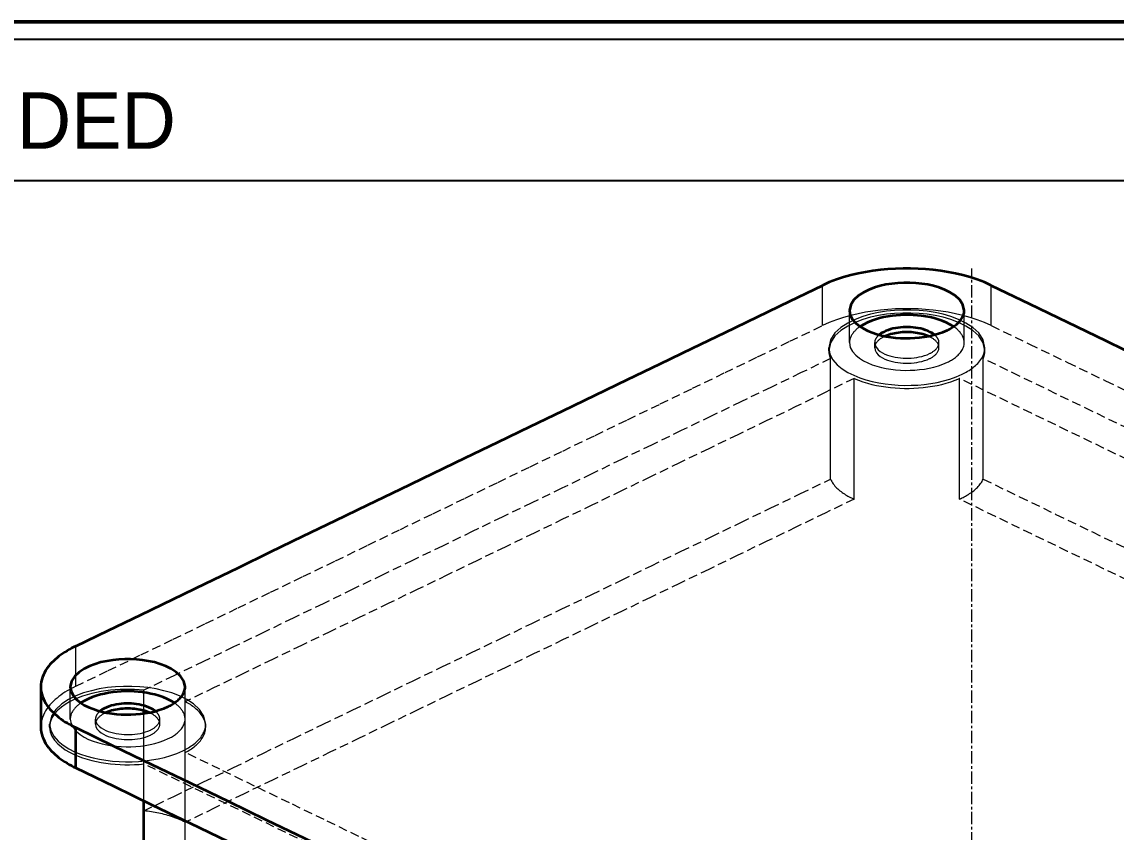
# Model space of a CAD drawing. Header units: millimetres. Extents: x 10 to 410, y 10 to 287.
# Drawn here: x 255.1 to 317.2, y 241 to 287 of the extents above; entities that cross this region are included whole.
import ezdxf
from ezdxf.enums import TextEntityAlignment as Align

# ---------------------------------------------------------------- set-up
doc = ezdxf.new("R2010")
doc.units = ezdxf.units.MM
doc.linetypes.add('CENTER', pattern=[1.15, 0.7, -0.15, 0.15, -0.15])
doc.linetypes.add('DASHED', pattern=[0.75, 0.5, -0.25])
for name, color, linetype, lineweight in [('BORDER', 7, 'CONTINUOUS', 50), ('CENTER', 4, 'CENTER', 13), ('HIDDEN', 8, 'DASHED', 18), ('TITLE_BLOCK', 7, 'CONTINUOUS', 25), ('VISIBLE', 7, 'CONTINUOUS', 35)]:
    doc.layers.add(name, color=color, linetype=linetype, lineweight=lineweight)

msp = doc.modelspace()

# ---------------------------------------------------------------- linework, layer by layer
at = {"layer": 'BORDER'}
msp.add_lwpolyline([(10, 10), (410, 10), (410, 287), (10, 287)], close=True, dxfattribs=at)
at = {"layer": 'CENTER'}
msp.add_line((309, 169), (309, 273), dxfattribs=at)
at = {"layer": 'HIDDEN'}
for points in [[(300.527, 269.761), (300.527, 269.86), (300.527, 269.959), (300.527, 270.059), (300.527, 270.158), (300.527, 270.257), (300.527, 270.356), (300.527, 270.455), (300.527, 270.555), (300.527, 270.654), (300.527, 270.753), (300.527, 270.852), (300.527, 270.952), (300.527, 271.051), (300.527, 271.15), (300.527, 271.249), (300.527, 271.348), (300.527, 271.448), (300.527, 271.547), (300.527, 271.646), (300.527, 271.745), (300.527, 271.845), (300.527, 271.944), (300.527, 272.043)], [(310.11, 269.76), (310.11, 269.86), (310.11, 269.959), (310.11, 270.058), (310.11, 270.157), (310.11, 270.257), (310.11, 270.356), (310.11, 270.455), (310.11, 270.554), (310.11, 270.653), (310.11, 270.753), (310.11, 270.852), (310.11, 270.951), (310.11, 271.05), (310.11, 271.15), (310.11, 271.249), (310.11, 271.348), (310.11, 271.447), (310.11, 271.546), (310.11, 271.646), (310.11, 271.745), (310.11, 271.844), (310.11, 271.943), (310.11, 272.043)], [(310.11, 269.76), (309.719, 269.935), (309.319, 270.088), (308.912, 270.221), (308.5, 270.336), (308.083, 270.435), (307.663, 270.517), (307.24, 270.585), (306.815, 270.639), (306.388, 270.678), (305.961, 270.705), (305.533, 270.718), (305.104, 270.718), (304.676, 270.705), (304.249, 270.678), (303.822, 270.639), (303.397, 270.585), (302.975, 270.518), (302.554, 270.435), (302.137, 270.337), (301.725, 270.221), (301.318, 270.088), (300.918, 269.935), (300.527, 269.761)], [(309.749, 268.507), (309.651, 268.956), (309.399, 269.342), (309.059, 269.654), (308.672, 269.906), (308.256, 270.11), (307.824, 270.273), (307.38, 270.402), (306.928, 270.501), (306.471, 270.574), (306.011, 270.621), (305.55, 270.645), (305.087, 270.645), (304.625, 270.621), (304.165, 270.574), (303.708, 270.501), (303.257, 270.402), (302.813, 270.273), (302.38, 270.11), (301.965, 269.906), (301.577, 269.654), (301.238, 269.342), (300.986, 268.956), (300.887, 268.507)], [(309.749, 268.336), (309.651, 268.785), (309.399, 269.17), (309.059, 269.483), (308.672, 269.735), (308.256, 269.938), (307.824, 270.102), (307.38, 270.231), (306.928, 270.33), (306.471, 270.403), (306.011, 270.45), (305.55, 270.474), (305.087, 270.474), (304.625, 270.45), (304.165, 270.403), (303.708, 270.33), (303.257, 270.231), (302.813, 270.102), (302.38, 269.938), (301.965, 269.735), (301.577, 269.483), (301.238, 269.17), (300.986, 268.785), (300.887, 268.336)], [(302.06, 268.793), (302.06, 268.872), (302.06, 268.951), (302.06, 269.031), (302.06, 269.11), (302.06, 269.189), (302.06, 269.269), (302.06, 269.348), (302.06, 269.428), (302.06, 269.507), (302.06, 269.586), (302.06, 269.666), (302.06, 269.745), (302.06, 269.825), (302.06, 269.904), (302.06, 269.983), (302.06, 270.063), (302.06, 270.142), (302.06, 270.221), (302.06, 270.301), (302.06, 270.38), (302.06, 270.46), (302.06, 270.539), (302.06, 270.618)], [(308.576, 268.793), (308.576, 268.872), (308.576, 268.951), (308.576, 269.031), (308.576, 269.11), (308.576, 269.189), (308.576, 269.269), (308.576, 269.348), (308.576, 269.428), (308.576, 269.507), (308.576, 269.586), (308.576, 269.666), (308.576, 269.745), (308.576, 269.825), (308.576, 269.904), (308.576, 269.983), (308.576, 270.063), (308.576, 270.142), (308.576, 270.221), (308.576, 270.301), (308.576, 270.38), (308.576, 270.46), (308.576, 270.539), (308.576, 270.618)], [(258.133, 249.286), (259.977, 250.176), (261.82, 251.066), (263.663, 251.956), (265.506, 252.846), (267.349, 253.737), (269.193, 254.627), (271.036, 255.517), (272.879, 256.407), (274.722, 257.298), (276.565, 258.188), (278.408, 259.078), (280.252, 259.968), (282.095, 260.859), (283.938, 261.749), (285.781, 262.639), (287.624, 263.529), (289.468, 264.419), (291.311, 265.31), (293.154, 266.2), (294.997, 267.09), (296.84, 267.98), (298.683, 268.871), (300.527, 269.761)], [(302.664, 269.705), (302.624, 269.677), (302.584, 269.648), (302.544, 269.618), (302.506, 269.587), (302.468, 269.555), (302.431, 269.522), (302.395, 269.488), (302.36, 269.452), (302.327, 269.416), (302.294, 269.378), (302.263, 269.34), (302.234, 269.3), (302.206, 269.259), (302.181, 269.216), (302.157, 269.173), (302.135, 269.128), (302.116, 269.083), (302.099, 269.036), (302.086, 268.989), (302.075, 268.94), (302.067, 268.891), (302.062, 268.842), (302.06, 268.793)], [(308.576, 268.793), (308.575, 268.842), (308.57, 268.891), (308.562, 268.94), (308.551, 268.989), (308.537, 269.036), (308.52, 269.083), (308.501, 269.128), (308.48, 269.173), (308.456, 269.216), (308.43, 269.259), (308.402, 269.3), (308.373, 269.34), (308.342, 269.378), (308.31, 269.416), (308.276, 269.452), (308.241, 269.488), (308.206, 269.522), (308.169, 269.555), (308.131, 269.587), (308.092, 269.618), (308.053, 269.648), (308.013, 269.677), (307.972, 269.705)], [(310.11, 269.76), (312.274, 268.715), (314.437, 267.67), (316.6, 266.625), (318.764, 265.579), (320.927, 264.534), (323.09, 263.489), (325.254, 262.444), (327.417, 261.399), (329.581, 260.353), (331.744, 259.308), (333.907, 258.263), (336.071, 257.218), (338.234, 256.172), (340.397, 255.127), (342.561, 254.082), (344.724, 253.037), (346.887, 251.991), (349.051, 250.946), (351.214, 249.901), (353.377, 248.856), (355.541, 247.81), (357.704, 246.765), (359.867, 245.72)], [(303.746, 269.24), (303.728, 269.225), (303.711, 269.21), (303.694, 269.194), (303.678, 269.178), (303.661, 269.162), (303.646, 269.145), (303.63, 269.127), (303.616, 269.109), (303.602, 269.091), (303.588, 269.072), (303.575, 269.053), (303.563, 269.034), (303.552, 269.013), (303.542, 268.993), (303.532, 268.972), (303.523, 268.951), (303.516, 268.929), (303.509, 268.907), (303.504, 268.884), (303.499, 268.862), (303.496, 268.839), (303.494, 268.816), (303.494, 268.793)], [(304.092, 269.16), (304.055, 269.143), (304.019, 269.126), (303.982, 269.108), (303.947, 269.088), (303.911, 269.068), (303.876, 269.047), (303.842, 269.025), (303.809, 269.002), (303.776, 268.978), (303.744, 268.953), (303.713, 268.927), (303.684, 268.899), (303.655, 268.87), (303.628, 268.839), (303.603, 268.808), (303.58, 268.774), (303.558, 268.74), (303.54, 268.704), (303.524, 268.666), (303.511, 268.628), (303.501, 268.588), (303.496, 268.548), (303.494, 268.507)], [(307.143, 268.507), (307.141, 268.548), (307.135, 268.588), (307.126, 268.628), (307.113, 268.666), (307.097, 268.704), (307.078, 268.74), (307.057, 268.774), (307.034, 268.808), (307.008, 268.839), (306.981, 268.87), (306.953, 268.899), (306.923, 268.927), (306.892, 268.953), (306.861, 268.978), (306.828, 269.002), (306.794, 269.025), (306.76, 269.047), (306.725, 269.068), (306.69, 269.088), (306.654, 269.108), (306.618, 269.126), (306.581, 269.143), (306.544, 269.16)], [(307.143, 268.793), (307.142, 268.816), (307.14, 268.839), (307.137, 268.862), (307.133, 268.884), (307.127, 268.907), (307.121, 268.929), (307.113, 268.951), (307.105, 268.972), (307.095, 268.993), (307.085, 269.013), (307.073, 269.034), (307.061, 269.053), (307.048, 269.072), (307.035, 269.091), (307.021, 269.109), (307.006, 269.127), (306.991, 269.145), (306.975, 269.162), (306.959, 269.178), (306.942, 269.194), (306.925, 269.21), (306.908, 269.225), (306.89, 269.24)], [(300.887, 268.507), (300.952, 268.144), (301.125, 267.816), (301.369, 267.537), (301.656, 267.303), (301.97, 267.105), (302.302, 266.939), (302.646, 266.8), (302.999, 266.684), (303.358, 266.588), (303.721, 266.511), (304.087, 266.451), (304.456, 266.408), (304.826, 266.38), (305.197, 266.368), (305.568, 266.37), (305.939, 266.388), (306.309, 266.421), (306.677, 266.47), (307.042, 266.536), (307.404, 266.619), (307.761, 266.721), (308.111, 266.845), (308.451, 266.994)], [(300.887, 268.336), (300.887, 268.344), (300.887, 268.351), (300.887, 268.358), (300.887, 268.366), (300.887, 268.373), (300.887, 268.381), (300.887, 268.388), (300.887, 268.396), (300.887, 268.403), (300.887, 268.411), (300.887, 268.418), (300.887, 268.425), (300.887, 268.433), (300.887, 268.44), (300.887, 268.448), (300.887, 268.455), (300.887, 268.463), (300.887, 268.47), (300.887, 268.478), (300.887, 268.485), (300.887, 268.492), (300.887, 268.5), (300.887, 268.507)], [(302.06, 268.793), (302.108, 268.525), (302.235, 268.284), (302.414, 268.079), (302.625, 267.907), (302.857, 267.762), (303.101, 267.64), (303.354, 267.537), (303.613, 267.452), (303.877, 267.381), (304.144, 267.325), (304.413, 267.281), (304.684, 267.249), (304.956, 267.228), (305.229, 267.219), (305.502, 267.221), (305.775, 267.234), (306.047, 267.259), (306.317, 267.295), (306.586, 267.343), (306.852, 267.404), (307.114, 267.479), (307.372, 267.571), (307.622, 267.68)], [(303.494, 268.793), (303.52, 268.643), (303.591, 268.508), (303.692, 268.393), (303.81, 268.296), (303.94, 268.215), (304.076, 268.147), (304.218, 268.09), (304.363, 268.042), (304.511, 268.002), (304.66, 267.971), (304.811, 267.946), (304.963, 267.928), (305.116, 267.917), (305.268, 267.912), (305.421, 267.913), (305.574, 267.92), (305.726, 267.934), (305.878, 267.954), (306.028, 267.981), (306.177, 268.015), (306.324, 268.057), (306.468, 268.108), (306.608, 268.169)], [(303.494, 268.507), (303.494, 268.52), (303.494, 268.532), (303.494, 268.545), (303.494, 268.557), (303.494, 268.569), (303.494, 268.582), (303.494, 268.594), (303.494, 268.607), (303.494, 268.619), (303.494, 268.631), (303.494, 268.644), (303.494, 268.656), (303.494, 268.669), (303.494, 268.681), (303.494, 268.693), (303.494, 268.706), (303.494, 268.718), (303.494, 268.731), (303.494, 268.743), (303.494, 268.755), (303.494, 268.768), (303.494, 268.78), (303.494, 268.793)], [(303.494, 268.507), (303.52, 268.358), (303.591, 268.223), (303.692, 268.108), (303.81, 268.011), (303.94, 267.93), (304.076, 267.862), (304.218, 267.804), (304.363, 267.756), (304.511, 267.717), (304.66, 267.685), (304.811, 267.661), (304.963, 267.643), (305.116, 267.631), (305.268, 267.626), (305.421, 267.627), (305.574, 267.635), (305.726, 267.648), (305.878, 267.668), (306.028, 267.695), (306.177, 267.73), (306.324, 267.772), (306.468, 267.823), (306.608, 267.884)], [(306.608, 268.169), (306.642, 268.186), (306.675, 268.203), (306.708, 268.222), (306.741, 268.241), (306.772, 268.26), (306.804, 268.281), (306.835, 268.303), (306.865, 268.325), (306.894, 268.348), (306.923, 268.373), (306.95, 268.398), (306.977, 268.425), (307.002, 268.453), (307.026, 268.482), (307.048, 268.512), (307.069, 268.544), (307.087, 268.576), (307.103, 268.61), (307.117, 268.645), (307.128, 268.681), (307.136, 268.718), (307.141, 268.755), (307.143, 268.793)], [(306.608, 267.884), (306.642, 267.901), (306.675, 267.918), (306.708, 267.936), (306.741, 267.955), (306.772, 267.975), (306.804, 267.996), (306.835, 268.017), (306.865, 268.04), (306.894, 268.063), (306.923, 268.088), (306.95, 268.113), (306.977, 268.14), (307.002, 268.168), (307.026, 268.197), (307.048, 268.227), (307.069, 268.258), (307.087, 268.291), (307.103, 268.325), (307.117, 268.36), (307.128, 268.396), (307.136, 268.433), (307.141, 268.47), (307.143, 268.507)], [(307.143, 268.507), (307.143, 268.52), (307.143, 268.532), (307.143, 268.545), (307.143, 268.557), (307.143, 268.569), (307.143, 268.582), (307.143, 268.594), (307.143, 268.607), (307.143, 268.619), (307.143, 268.631), (307.143, 268.644), (307.143, 268.656), (307.143, 268.669), (307.143, 268.681), (307.143, 268.693), (307.143, 268.706), (307.143, 268.718), (307.143, 268.731), (307.143, 268.743), (307.143, 268.755), (307.143, 268.768), (307.143, 268.78), (307.143, 268.793)], [(307.622, 267.68), (307.682, 267.709), (307.741, 267.741), (307.8, 267.773), (307.858, 267.807), (307.915, 267.842), (307.971, 267.879), (308.026, 267.917), (308.08, 267.958), (308.132, 267.999), (308.183, 268.043), (308.232, 268.089), (308.28, 268.136), (308.325, 268.186), (308.367, 268.238), (308.407, 268.292), (308.444, 268.348), (308.477, 268.407), (308.506, 268.467), (308.53, 268.529), (308.55, 268.594), (308.565, 268.659), (308.573, 268.726), (308.576, 268.793)], [(308.451, 266.994), (308.533, 267.034), (308.614, 267.076), (308.694, 267.121), (308.772, 267.167), (308.85, 267.215), (308.926, 267.265), (309.001, 267.317), (309.074, 267.372), (309.145, 267.429), (309.215, 267.488), (309.282, 267.55), (309.346, 267.615), (309.407, 267.683), (309.465, 267.753), (309.519, 267.827), (309.569, 267.903), (309.614, 267.982), (309.653, 268.065), (309.687, 268.149), (309.714, 268.237), (309.733, 268.326), (309.745, 268.416), (309.749, 268.507)], [(309.749, 268.336), (309.749, 268.344), (309.749, 268.351), (309.749, 268.358), (309.749, 268.366), (309.749, 268.373), (309.749, 268.381), (309.749, 268.388), (309.749, 268.396), (309.749, 268.403), (309.749, 268.411), (309.749, 268.418), (309.749, 268.425), (309.749, 268.433), (309.749, 268.44), (309.749, 268.448), (309.749, 268.455), (309.749, 268.463), (309.749, 268.47), (309.749, 268.478), (309.749, 268.485), (309.749, 268.492), (309.749, 268.5), (309.749, 268.507)], [(300.985, 267.89), (299.29, 267.072), (297.595, 266.253), (295.901, 265.434), (294.206, 264.616), (292.511, 263.797), (290.816, 262.979), (289.122, 262.16), (287.427, 261.342), (285.732, 260.523), (284.037, 259.705), (282.343, 258.886), (280.648, 258.068), (278.953, 257.249), (277.259, 256.431), (275.564, 255.612), (273.869, 254.794), (272.174, 253.975), (270.48, 253.157), (268.785, 252.338), (267.09, 251.52), (265.396, 250.701), (263.701, 249.882), (262.006, 249.064)], [(300.887, 268.336), (300.888, 268.316), (300.888, 268.296), (300.889, 268.276), (300.89, 268.256), (300.892, 268.236), (300.894, 268.216), (300.897, 268.197), (300.9, 268.177), (300.903, 268.157), (300.906, 268.137), (300.91, 268.118), (300.915, 268.098), (300.919, 268.079), (300.925, 268.059), (300.93, 268.04), (300.936, 268.021), (300.942, 268.002), (300.948, 267.983), (300.955, 267.964), (300.962, 267.945), (300.969, 267.927), (300.977, 267.908), (300.985, 267.89)], [(300.985, 261.044), (300.985, 261.341), (300.985, 261.639), (300.985, 261.937), (300.985, 262.234), (300.985, 262.532), (300.985, 262.83), (300.985, 263.127), (300.985, 263.425), (300.985, 263.723), (300.985, 264.02), (300.985, 264.318), (300.985, 264.616), (300.985, 264.913), (300.985, 265.211), (300.985, 265.509), (300.985, 265.806), (300.985, 266.104), (300.985, 266.402), (300.985, 266.699), (300.985, 266.997), (300.985, 267.295), (300.985, 267.592), (300.985, 267.89)], [(309.652, 267.89), (309.66, 267.908), (309.667, 267.927), (309.675, 267.945), (309.682, 267.964), (309.688, 267.983), (309.695, 268.002), (309.701, 268.021), (309.707, 268.04), (309.712, 268.059), (309.717, 268.079), (309.722, 268.098), (309.726, 268.118), (309.73, 268.137), (309.734, 268.157), (309.737, 268.177), (309.74, 268.196), (309.742, 268.216), (309.744, 268.236), (309.746, 268.256), (309.747, 268.276), (309.748, 268.296), (309.749, 268.316), (309.749, 268.336)], [(357.195, 244.919), (355.128, 245.917), (353.061, 246.916), (350.994, 247.915), (348.927, 248.914), (346.859, 249.912), (344.792, 250.911), (342.725, 251.91), (340.658, 252.909), (338.591, 253.907), (336.524, 254.906), (334.457, 255.905), (332.39, 256.904), (330.323, 257.902), (328.256, 258.901), (326.188, 259.9), (324.121, 260.898), (322.054, 261.897), (319.987, 262.896), (317.92, 263.895), (315.853, 264.893), (313.786, 265.892), (311.719, 266.891), (309.652, 267.89)], [(309.652, 261.043), (309.652, 261.341), (309.652, 261.639), (309.652, 261.936), (309.652, 262.234), (309.652, 262.532), (309.652, 262.829), (309.652, 263.127), (309.652, 263.425), (309.652, 263.722), (309.652, 264.02), (309.652, 264.318), (309.652, 264.615), (309.652, 264.913), (309.652, 265.211), (309.652, 265.508), (309.652, 265.806), (309.652, 266.104), (309.652, 266.401), (309.652, 266.699), (309.652, 266.997), (309.652, 267.294), (309.652, 267.592), (309.652, 267.89)], [(302.326, 266.757), (300.675, 265.96), (299.024, 265.163), (297.373, 264.365), (295.722, 263.568), (294.071, 262.77), (292.419, 261.973), (290.768, 261.175), (289.117, 260.378), (287.466, 259.58), (285.815, 258.783), (284.164, 257.985), (282.513, 257.188), (280.862, 256.39), (279.21, 255.593), (277.559, 254.795), (275.908, 253.998), (274.257, 253.201), (272.606, 252.403), (270.955, 251.606), (269.304, 250.808), (267.653, 250.011), (266.002, 249.213), (264.35, 248.416)], [(302.326, 266.757), (302.573, 266.656), (302.824, 266.567), (303.079, 266.489), (303.336, 266.422), (303.597, 266.364), (303.859, 266.315), (304.122, 266.275), (304.387, 266.244), (304.652, 266.22), (304.918, 266.204), (305.185, 266.197), (305.451, 266.197), (305.718, 266.204), (305.984, 266.22), (306.249, 266.243), (306.514, 266.275), (306.777, 266.315), (307.039, 266.364), (307.299, 266.422), (307.557, 266.489), (307.812, 266.567), (308.063, 266.656), (308.31, 266.757)], [(302.326, 259.911), (302.326, 260.209), (302.326, 260.506), (302.326, 260.804), (302.326, 261.102), (302.326, 261.399), (302.326, 261.697), (302.326, 261.995), (302.326, 262.292), (302.326, 262.59), (302.326, 262.888), (302.326, 263.185), (302.326, 263.483), (302.326, 263.781), (302.326, 264.078), (302.326, 264.376), (302.326, 264.674), (302.326, 264.971), (302.326, 265.269), (302.326, 265.567), (302.326, 265.864), (302.326, 266.162), (302.326, 266.46), (302.326, 266.757)], [(308.31, 259.911), (308.31, 260.208), (308.31, 260.506), (308.31, 260.804), (308.31, 261.101), (308.31, 261.399), (308.31, 261.697), (308.31, 261.994), (308.31, 262.292), (308.31, 262.59), (308.31, 262.888), (308.31, 263.185), (308.31, 263.483), (308.31, 263.781), (308.31, 264.078), (308.31, 264.376), (308.31, 264.674), (308.31, 264.971), (308.31, 265.269), (308.31, 265.567), (308.31, 265.864), (308.31, 266.162), (308.31, 266.46), (308.31, 266.757)], [(355.352, 244.028), (353.306, 245.017), (351.261, 246.005), (349.216, 246.993), (347.171, 247.981), (345.125, 248.969), (343.08, 249.958), (341.035, 250.946), (338.989, 251.934), (336.944, 252.922), (334.899, 253.911), (332.853, 254.899), (330.808, 255.887), (328.763, 256.875), (326.718, 257.863), (324.672, 258.852), (322.627, 259.84), (320.582, 260.828), (318.536, 261.816), (316.491, 262.804), (314.446, 263.793), (312.4, 264.781), (310.355, 265.769), (308.31, 266.757)], [(262.006, 242.218), (263.701, 243.036), (265.396, 243.855), (267.09, 244.673), (268.785, 245.492), (270.48, 246.31), (272.174, 247.129), (273.869, 247.947), (275.564, 248.766), (277.259, 249.584), (278.953, 250.403), (280.648, 251.221), (282.343, 252.04), (284.037, 252.858), (285.732, 253.677), (287.427, 254.495), (289.122, 255.314), (290.816, 256.132), (292.511, 256.951), (294.206, 257.77), (295.901, 258.588), (297.595, 259.407), (299.29, 260.225), (300.985, 261.044)], [(300.985, 261.044), (301.018, 260.973), (301.056, 260.905), (301.097, 260.839), (301.142, 260.775), (301.189, 260.713), (301.24, 260.653), (301.292, 260.596), (301.347, 260.54), (301.404, 260.487), (301.462, 260.435), (301.522, 260.386), (301.584, 260.338), (301.647, 260.291), (301.711, 260.247), (301.776, 260.204), (301.842, 260.163), (301.909, 260.123), (301.977, 260.084), (302.045, 260.047), (302.115, 260.011), (302.185, 259.977), (302.255, 259.943), (302.326, 259.911)], [(308.451, 259.976), (308.515, 260.008), (308.578, 260.04), (308.641, 260.074), (308.703, 260.109), (308.765, 260.145), (308.826, 260.182), (308.886, 260.22), (308.945, 260.26), (309.003, 260.301), (309.06, 260.343), (309.116, 260.387), (309.171, 260.433), (309.225, 260.48), (309.277, 260.528), (309.327, 260.578), (309.376, 260.63), (309.423, 260.684), (309.468, 260.739), (309.51, 260.796), (309.55, 260.855), (309.587, 260.916), (309.621, 260.979), (309.652, 261.043)], [(309.652, 261.043), (311.719, 260.045), (313.786, 259.046), (315.853, 258.047), (317.92, 257.048), (319.987, 256.05), (322.054, 255.051), (324.121, 254.052), (326.188, 253.053), (328.256, 252.055), (330.323, 251.056), (332.39, 250.057), (334.457, 249.058), (336.524, 248.06), (338.591, 247.061), (340.658, 246.062), (342.725, 245.063), (344.792, 244.065), (346.859, 243.066), (348.927, 242.067), (350.994, 241.069), (353.061, 240.07), (355.128, 239.071), (357.195, 238.072)], [(302.326, 259.911), (300.675, 259.114), (299.024, 258.316), (297.373, 257.519), (295.722, 256.721), (294.071, 255.924), (292.419, 255.126), (290.768, 254.329), (289.117, 253.531), (287.466, 252.734), (285.815, 251.936), (284.164, 251.139), (282.513, 250.341), (280.862, 249.544), (279.21, 248.747), (277.559, 247.949), (275.908, 247.152), (274.257, 246.354), (272.606, 245.557), (270.955, 244.759), (269.304, 243.962), (267.653, 243.164), (266.002, 242.367), (264.35, 241.569)], [(308.31, 259.911), (308.316, 259.914), (308.322, 259.916), (308.328, 259.919), (308.335, 259.922), (308.341, 259.925), (308.347, 259.927), (308.353, 259.93), (308.359, 259.933), (308.365, 259.936), (308.372, 259.939), (308.378, 259.941), (308.384, 259.944), (308.39, 259.947), (308.396, 259.95), (308.402, 259.953), (308.408, 259.956), (308.414, 259.959), (308.421, 259.961), (308.427, 259.964), (308.433, 259.967), (308.439, 259.97), (308.445, 259.973), (308.451, 259.976)], [(355.352, 237.182), (353.306, 238.17), (351.261, 239.158), (349.216, 240.147), (347.171, 241.135), (345.125, 242.123), (343.08, 243.111), (341.035, 244.1), (338.989, 245.088), (336.944, 246.076), (334.899, 247.064), (332.853, 248.052), (330.808, 249.041), (328.763, 250.029), (326.718, 251.017), (324.672, 252.005), (322.627, 252.993), (320.582, 253.982), (318.536, 254.97), (316.491, 255.958), (314.446, 256.946), (312.4, 257.934), (310.355, 258.923), (308.31, 259.911)], [(258.133, 249.286), (258.133, 249.385), (258.133, 249.484), (258.133, 249.583), (258.133, 249.682), (258.133, 249.782), (258.133, 249.881), (258.133, 249.98), (258.133, 250.079), (258.133, 250.179), (258.133, 250.278), (258.133, 250.377), (258.133, 250.476), (258.133, 250.575), (258.133, 250.675), (258.133, 250.774), (258.133, 250.873), (258.133, 250.972), (258.133, 251.072), (258.133, 251.171), (258.133, 251.27), (258.133, 251.369), (258.133, 251.468), (258.133, 251.568)], [(258.133, 249.286), (258.008, 249.224), (257.885, 249.159), (257.763, 249.091), (257.642, 249.021), (257.523, 248.947), (257.407, 248.871), (257.292, 248.791), (257.181, 248.707), (257.072, 248.62), (256.966, 248.529), (256.863, 248.434), (256.765, 248.335), (256.671, 248.232), (256.583, 248.124), (256.5, 248.012), (256.424, 247.895), (256.355, 247.773), (256.295, 247.648), (256.244, 247.518), (256.203, 247.384), (256.173, 247.248), (256.154, 247.11), (256.148, 246.971)], [(265.513, 247.142), (265.414, 247.59), (265.162, 247.976), (264.823, 248.289), (264.435, 248.541), (264.02, 248.744), (263.587, 248.907), (263.143, 249.036), (262.692, 249.136), (262.235, 249.208), (261.775, 249.256), (261.313, 249.279), (260.851, 249.279), (260.389, 249.256), (259.929, 249.208), (259.472, 249.136), (259.02, 249.036), (258.576, 248.907), (258.144, 248.744), (257.728, 248.541), (257.341, 248.289), (257.001, 247.976), (256.749, 247.59), (256.651, 247.142)], [(257.824, 247.427), (257.824, 247.506), (257.824, 247.586), (257.824, 247.665), (257.824, 247.745), (257.824, 247.824), (257.824, 247.903), (257.824, 247.983), (257.824, 248.062), (257.824, 248.141), (257.824, 248.221), (257.824, 248.3), (257.824, 248.38), (257.824, 248.459), (257.824, 248.538), (257.824, 248.618), (257.824, 248.697), (257.824, 248.776), (257.824, 248.856), (257.824, 248.935), (257.824, 249.015), (257.824, 249.094), (257.824, 249.173), (257.824, 249.253)], [(264.34, 247.427), (264.34, 247.506), (264.34, 247.586), (264.34, 247.665), (264.34, 247.745), (264.34, 247.824), (264.34, 247.903), (264.34, 247.983), (264.34, 248.062), (264.34, 248.141), (264.34, 248.221), (264.34, 248.3), (264.34, 248.38), (264.34, 248.459), (264.34, 248.538), (264.34, 248.618), (264.34, 248.697), (264.34, 248.776), (264.34, 248.856), (264.34, 248.935), (264.34, 249.015), (264.34, 249.094), (264.34, 249.173), (264.34, 249.253)], [(262.006, 249.064), (261.736, 249.088), (261.465, 249.103), (261.193, 249.11), (260.922, 249.11), (260.65, 249.101), (260.379, 249.084), (260.109, 249.059), (259.84, 249.025), (259.571, 248.983), (259.305, 248.931), (259.04, 248.87), (258.778, 248.799), (258.519, 248.717), (258.265, 248.623), (258.015, 248.516), (257.773, 248.394), (257.539, 248.256), (257.317, 248.099), (257.112, 247.922), (256.931, 247.72), (256.784, 247.492), (256.686, 247.239), (256.651, 246.971)], [(262.006, 247.902), (262.006, 247.952), (262.006, 248.003), (262.006, 248.053), (262.006, 248.104), (262.006, 248.154), (262.006, 248.205), (262.006, 248.255), (262.006, 248.306), (262.006, 248.356), (262.006, 248.407), (262.006, 248.458), (262.006, 248.508), (262.006, 248.559), (262.006, 248.609), (262.006, 248.66), (262.006, 248.71), (262.006, 248.761), (262.006, 248.811), (262.006, 248.862), (262.006, 248.912), (262.006, 248.963), (262.006, 249.013), (262.006, 249.064)], [(258.428, 248.34), (258.387, 248.312), (258.347, 248.282), (258.308, 248.252), (258.269, 248.221), (258.231, 248.189), (258.195, 248.156), (258.159, 248.122), (258.124, 248.087), (258.09, 248.05), (258.058, 248.013), (258.027, 247.974), (257.998, 247.934), (257.97, 247.893), (257.944, 247.851), (257.92, 247.807), (257.899, 247.763), (257.88, 247.717), (257.863, 247.671), (257.849, 247.623), (257.838, 247.575), (257.83, 247.526), (257.825, 247.477), (257.824, 247.427)], [(264.34, 247.427), (264.338, 247.477), (264.333, 247.526), (264.325, 247.575), (264.314, 247.623), (264.301, 247.671), (264.284, 247.717), (264.265, 247.763), (264.243, 247.807), (264.219, 247.851), (264.194, 247.893), (264.166, 247.934), (264.137, 247.974), (264.106, 248.013), (264.073, 248.05), (264.04, 248.087), (264.005, 248.122), (263.969, 248.156), (263.932, 248.189), (263.895, 248.221), (263.856, 248.252), (263.817, 248.282), (263.777, 248.312), (263.736, 248.34)], [(264.35, 241.569), (264.35, 241.867), (264.35, 242.165), (264.35, 242.462), (264.35, 242.76), (264.35, 243.058), (264.35, 243.355), (264.35, 243.653), (264.35, 243.951), (264.35, 244.248), (264.35, 244.546), (264.35, 244.844), (264.35, 245.141), (264.35, 245.439), (264.35, 245.737), (264.35, 246.034), (264.35, 246.332), (264.35, 246.63), (264.35, 246.927), (264.35, 247.225), (264.35, 247.523), (264.35, 247.82), (264.35, 248.118), (264.35, 248.416)], [(265.513, 246.971), (265.509, 247.055), (265.499, 247.139), (265.482, 247.222), (265.459, 247.303), (265.43, 247.383), (265.395, 247.46), (265.356, 247.535), (265.312, 247.607), (265.264, 247.677), (265.213, 247.745), (265.158, 247.809), (265.101, 247.872), (265.041, 247.931), (264.979, 247.989), (264.915, 248.044), (264.849, 248.097), (264.782, 248.148), (264.713, 248.197), (264.642, 248.245), (264.571, 248.29), (264.498, 248.334), (264.425, 248.375), (264.35, 248.416)], [(257.824, 247.427), (257.871, 247.16), (257.998, 246.919), (258.178, 246.714), (258.389, 246.541), (258.62, 246.396), (258.864, 246.274), (259.117, 246.172), (259.376, 246.086), (259.64, 246.016), (259.907, 245.959), (260.177, 245.915), (260.448, 245.883), (260.72, 245.863), (260.993, 245.854), (261.266, 245.856), (261.538, 245.869), (261.81, 245.893), (262.081, 245.929), (262.35, 245.977), (262.616, 246.038), (262.878, 246.114), (263.135, 246.205), (263.385, 246.314)], [(259.51, 247.874), (259.492, 247.859), (259.475, 247.844), (259.458, 247.829), (259.441, 247.812), (259.425, 247.796), (259.409, 247.779), (259.394, 247.762), (259.379, 247.744), (259.365, 247.726), (259.352, 247.707), (259.339, 247.688), (259.327, 247.668), (259.316, 247.648), (259.305, 247.627), (259.295, 247.606), (259.287, 247.585), (259.279, 247.563), (259.273, 247.541), (259.267, 247.519), (259.263, 247.496), (259.26, 247.473), (259.258, 247.45), (259.257, 247.427)], [(259.856, 247.795), (259.819, 247.778), (259.782, 247.76), (259.746, 247.742), (259.71, 247.723), (259.675, 247.703), (259.64, 247.682), (259.606, 247.66), (259.572, 247.637), (259.54, 247.613), (259.508, 247.587), (259.477, 247.561), (259.447, 247.533), (259.419, 247.504), (259.392, 247.474), (259.366, 247.442), (259.343, 247.409), (259.322, 247.374), (259.303, 247.338), (259.287, 247.301), (259.274, 247.262), (259.265, 247.223), (259.259, 247.182), (259.257, 247.142)], [(259.257, 247.427), (259.284, 247.277), (259.355, 247.142), (259.455, 247.028), (259.574, 246.931), (259.703, 246.85), (259.84, 246.781), (259.982, 246.724), (260.127, 246.676), (260.274, 246.637), (260.424, 246.605), (260.575, 246.58), (260.727, 246.562), (260.879, 246.551), (261.032, 246.546), (261.185, 246.547), (261.337, 246.554), (261.49, 246.568), (261.641, 246.588), (261.792, 246.615), (261.941, 246.649), (262.088, 246.692), (262.232, 246.743), (262.372, 246.804)], [(259.257, 247.142), (259.257, 247.154), (259.257, 247.167), (259.257, 247.179), (259.257, 247.191), (259.257, 247.204), (259.257, 247.216), (259.257, 247.229), (259.257, 247.241), (259.257, 247.253), (259.257, 247.266), (259.257, 247.278), (259.257, 247.291), (259.257, 247.303), (259.257, 247.315), (259.257, 247.328), (259.257, 247.34), (259.257, 247.353), (259.257, 247.365), (259.257, 247.377), (259.257, 247.39), (259.257, 247.402), (259.257, 247.415), (259.257, 247.427)], [(262.006, 242.218), (262.006, 242.458), (262.006, 242.698), (262.006, 242.938), (262.006, 243.179), (262.006, 243.419), (262.006, 243.659), (262.006, 243.899), (262.006, 244.14), (262.006, 244.38), (262.006, 244.62), (262.006, 244.86), (262.006, 245.101), (262.006, 245.341), (262.006, 245.581), (262.006, 245.821), (262.006, 246.062), (262.006, 246.302), (262.006, 246.542), (262.006, 246.782), (262.006, 247.023), (262.006, 247.263), (262.006, 247.503), (262.006, 247.744)], [(262.906, 247.142), (262.904, 247.182), (262.899, 247.223), (262.889, 247.262), (262.876, 247.301), (262.86, 247.338), (262.842, 247.374), (262.821, 247.409), (262.797, 247.442), (262.772, 247.474), (262.745, 247.504), (262.716, 247.533), (262.687, 247.561), (262.656, 247.587), (262.624, 247.613), (262.591, 247.637), (262.558, 247.66), (262.524, 247.682), (262.489, 247.703), (262.454, 247.723), (262.418, 247.742), (262.381, 247.76), (262.345, 247.778), (262.308, 247.795)], [(262.372, 246.804), (262.405, 246.82), (262.439, 246.838), (262.472, 246.856), (262.504, 246.875), (262.536, 246.895), (262.567, 246.915), (262.598, 246.937), (262.628, 246.959), (262.658, 246.983), (262.686, 247.007), (262.714, 247.033), (262.74, 247.06), (262.765, 247.087), (262.789, 247.116), (262.812, 247.147), (262.832, 247.178), (262.851, 247.211), (262.867, 247.245), (262.881, 247.28), (262.892, 247.316), (262.9, 247.352), (262.905, 247.389), (262.906, 247.427)], [(262.906, 247.427), (262.906, 247.45), (262.904, 247.473), (262.901, 247.496), (262.896, 247.519), (262.891, 247.541), (262.884, 247.563), (262.877, 247.585), (262.868, 247.606), (262.859, 247.627), (262.848, 247.648), (262.837, 247.668), (262.825, 247.688), (262.812, 247.707), (262.798, 247.726), (262.784, 247.744), (262.77, 247.762), (262.754, 247.779), (262.739, 247.796), (262.723, 247.812), (262.706, 247.829), (262.689, 247.844), (262.672, 247.859), (262.654, 247.874)], [(262.906, 247.142), (262.906, 247.154), (262.906, 247.167), (262.906, 247.179), (262.906, 247.191), (262.906, 247.204), (262.906, 247.216), (262.906, 247.229), (262.906, 247.241), (262.906, 247.253), (262.906, 247.266), (262.906, 247.278), (262.906, 247.291), (262.906, 247.303), (262.906, 247.315), (262.906, 247.328), (262.906, 247.34), (262.906, 247.353), (262.906, 247.365), (262.906, 247.377), (262.906, 247.39), (262.906, 247.402), (262.906, 247.415), (262.906, 247.427)], [(263.385, 246.314), (263.445, 246.344), (263.505, 246.375), (263.564, 246.407), (263.622, 246.441), (263.679, 246.477), (263.735, 246.513), (263.79, 246.552), (263.843, 246.592), (263.896, 246.634), (263.947, 246.678), (263.996, 246.723), (264.043, 246.771), (264.088, 246.821), (264.131, 246.872), (264.171, 246.926), (264.207, 246.983), (264.24, 247.041), (264.269, 247.101), (264.294, 247.164), (264.314, 247.228), (264.328, 247.293), (264.337, 247.36), (264.34, 247.427)], [(256.651, 247.142), (256.715, 246.778), (256.888, 246.451), (257.132, 246.172), (257.419, 245.937), (257.734, 245.74), (258.066, 245.574), (258.41, 245.434), (258.762, 245.318), (259.121, 245.222), (259.484, 245.145), (259.851, 245.086), (260.219, 245.042), (260.59, 245.015), (260.961, 245.002), (261.332, 245.005), (261.703, 245.022), (262.072, 245.055), (262.44, 245.104), (262.806, 245.17), (263.168, 245.253), (263.524, 245.356), (263.874, 245.48), (264.215, 245.628)], [(256.651, 246.971), (256.651, 246.978), (256.651, 246.985), (256.651, 246.993), (256.651, 247), (256.651, 247.008), (256.651, 247.015), (256.651, 247.023), (256.651, 247.03), (256.651, 247.038), (256.651, 247.045), (256.651, 247.052), (256.651, 247.06), (256.651, 247.067), (256.651, 247.075), (256.651, 247.082), (256.651, 247.09), (256.651, 247.097), (256.651, 247.105), (256.651, 247.112), (256.651, 247.119), (256.651, 247.127), (256.651, 247.134), (256.651, 247.142)], [(256.651, 246.971), (256.686, 246.702), (256.784, 246.45), (256.931, 246.222), (257.112, 246.02), (257.317, 245.842), (257.539, 245.685), (257.772, 245.547), (258.015, 245.426), (258.264, 245.319), (258.519, 245.224), (258.778, 245.142), (259.04, 245.071), (259.304, 245.01), (259.571, 244.958), (259.839, 244.916), (260.108, 244.882), (260.379, 244.857), (260.65, 244.84), (260.921, 244.832), (261.192, 244.831), (261.464, 244.838), (261.735, 244.854), (262.005, 244.877)], [(259.257, 247.142), (259.284, 246.992), (259.355, 246.857), (259.455, 246.742), (259.574, 246.646), (259.703, 246.564), (259.84, 246.496), (259.982, 246.439), (260.127, 246.391), (260.274, 246.351), (260.424, 246.32), (260.575, 246.295), (260.727, 246.277), (260.879, 246.266), (261.032, 246.261), (261.185, 246.262), (261.337, 246.269), (261.49, 246.283), (261.641, 246.303), (261.792, 246.33), (261.941, 246.364), (262.088, 246.406), (262.232, 246.457), (262.372, 246.518)], [(262.372, 246.518), (262.405, 246.535), (262.439, 246.553), (262.472, 246.571), (262.504, 246.59), (262.536, 246.609), (262.567, 246.63), (262.598, 246.652), (262.628, 246.674), (262.658, 246.698), (262.686, 246.722), (262.714, 246.748), (262.74, 246.774), (262.765, 246.802), (262.789, 246.831), (262.812, 246.861), (262.832, 246.893), (262.851, 246.926), (262.867, 246.959), (262.881, 246.994), (262.892, 247.03), (262.9, 247.067), (262.905, 247.104), (262.906, 247.142)], [(264.215, 245.628), (264.296, 245.669), (264.377, 245.711), (264.457, 245.755), (264.536, 245.801), (264.614, 245.849), (264.69, 245.899), (264.765, 245.952), (264.838, 246.006), (264.909, 246.063), (264.978, 246.123), (265.045, 246.185), (265.109, 246.249), (265.171, 246.317), (265.229, 246.387), (265.283, 246.461), (265.332, 246.537), (265.377, 246.617), (265.417, 246.699), (265.45, 246.784), (265.477, 246.871), (265.497, 246.96), (265.509, 247.051), (265.513, 247.142)], [(264.35, 245.525), (264.424, 245.565), (264.498, 245.607), (264.57, 245.651), (264.642, 245.696), (264.712, 245.743), (264.781, 245.793), (264.849, 245.844), (264.915, 245.897), (264.979, 245.952), (265.041, 246.01), (265.101, 246.069), (265.158, 246.132), (265.213, 246.196), (265.264, 246.264), (265.312, 246.334), (265.356, 246.406), (265.395, 246.481), (265.43, 246.558), (265.459, 246.638), (265.482, 246.719), (265.499, 246.802), (265.509, 246.886), (265.513, 246.971)], [(265.513, 246.971), (265.513, 246.978), (265.513, 246.985), (265.513, 246.993), (265.513, 247), (265.513, 247.008), (265.513, 247.015), (265.513, 247.023), (265.513, 247.03), (265.513, 247.038), (265.513, 247.045), (265.513, 247.052), (265.513, 247.06), (265.513, 247.067), (265.513, 247.075), (265.513, 247.082), (265.513, 247.09), (265.513, 247.097), (265.513, 247.105), (265.513, 247.112), (265.513, 247.119), (265.513, 247.127), (265.513, 247.134), (265.513, 247.142)], [(264.35, 238.679), (264.35, 238.976), (264.35, 239.274), (264.35, 239.572), (264.35, 239.869), (264.35, 240.167), (264.35, 240.465), (264.35, 240.762), (264.35, 241.06), (264.35, 241.358), (264.35, 241.655), (264.35, 241.953), (264.35, 242.251), (264.35, 242.548), (264.35, 242.846), (264.35, 243.144), (264.35, 243.441), (264.35, 243.739), (264.35, 244.037), (264.35, 244.334), (264.35, 244.632), (264.35, 244.93), (264.35, 245.227), (264.35, 245.525)], [(309.69, 223.619), (307.719, 224.571), (305.748, 225.523), (303.776, 226.476), (301.805, 227.428), (299.834, 228.381), (297.862, 229.333), (295.891, 230.286), (293.92, 231.238), (291.948, 232.191), (289.977, 233.143), (288.006, 234.096), (286.034, 235.048), (284.063, 236.001), (282.092, 236.953), (280.12, 237.905), (278.149, 238.858), (276.178, 239.81), (274.206, 240.763), (272.235, 241.715), (270.264, 242.668), (268.292, 243.62), (266.321, 244.573), (264.35, 245.525)], [(308.348, 222.486), (306.333, 223.46), (304.318, 224.433), (302.304, 225.407), (300.289, 226.38), (298.274, 227.354), (296.259, 228.327), (294.244, 229.301), (292.229, 230.274), (290.214, 231.248), (288.199, 232.221), (286.184, 233.195), (284.169, 234.168), (282.154, 235.142), (280.14, 236.115), (278.125, 237.089), (276.11, 238.062), (274.095, 239.036), (272.08, 240.01), (270.065, 240.983), (268.05, 241.957), (266.035, 242.93), (264.02, 243.904), (262.005, 244.877)], [(262.005, 242.785), (262.005, 242.876), (262.005, 242.967), (262.005, 243.058), (262.005, 243.149), (262.005, 243.24), (262.005, 243.331), (262.005, 243.422), (262.005, 243.513), (262.005, 243.603), (262.005, 243.694), (262.005, 243.785), (262.005, 243.876), (262.005, 243.967), (262.005, 244.058), (262.005, 244.149), (262.005, 244.24), (262.005, 244.331), (262.005, 244.422), (262.005, 244.513), (262.005, 244.604), (262.005, 244.695), (262.005, 244.786), (262.005, 244.877)], [(264.35, 241.569), (264.256, 241.618), (264.16, 241.664), (264.063, 241.708), (263.965, 241.749), (263.866, 241.789), (263.767, 241.827), (263.667, 241.863), (263.566, 241.897), (263.465, 241.929), (263.363, 241.959), (263.26, 241.988), (263.157, 242.015), (263.054, 242.041), (262.951, 242.065), (262.847, 242.088), (262.742, 242.109), (262.638, 242.128), (262.533, 242.147), (262.428, 242.163), (262.323, 242.179), (262.217, 242.193), (262.112, 242.206), (262.006, 242.218)]]:
    msp.add_lwpolyline(points, dxfattribs=at)
at = {"layer": 'TITLE_BLOCK'}
msp.add_lwpolyline([(12, 278), (408, 278), (408, 286), (12, 286)], close=True, dxfattribs=at)
at = {"layer": 'VISIBLE'}
for points in [[(310.11, 272.043), (309.719, 272.217), (309.319, 272.37), (308.912, 272.503), (308.5, 272.618), (308.083, 272.717), (307.663, 272.799), (307.24, 272.867), (306.815, 272.921), (306.388, 272.961), (305.961, 272.987), (305.533, 273), (305.104, 273), (304.676, 272.987), (304.249, 272.961), (303.822, 272.921), (303.397, 272.867), (302.975, 272.8), (302.554, 272.717), (302.137, 272.619), (301.725, 272.504), (301.318, 272.37), (300.918, 272.218), (300.527, 272.043)], [(308.576, 270.618), (308.504, 270.948), (308.319, 271.232), (308.069, 271.462), (307.784, 271.647), (307.479, 271.796), (307.161, 271.916), (306.834, 272.011), (306.502, 272.085), (306.166, 272.138), (305.828, 272.173), (305.488, 272.19), (305.148, 272.19), (304.809, 272.173), (304.47, 272.138), (304.135, 272.085), (303.802, 272.011), (303.476, 271.916), (303.158, 271.796), (302.852, 271.647), (302.568, 271.462), (302.318, 271.232), (302.133, 270.948), (302.06, 270.618)], [(258.133, 251.568), (259.977, 252.458), (261.82, 253.348), (263.663, 254.238), (265.506, 255.129), (267.349, 256.019), (269.193, 256.909), (271.036, 257.799), (272.879, 258.69), (274.722, 259.58), (276.565, 260.47), (278.408, 261.36), (280.252, 262.25), (282.095, 263.141), (283.938, 264.031), (285.781, 264.921), (287.624, 265.811), (289.468, 266.702), (291.311, 267.592), (293.154, 268.482), (294.997, 269.372), (296.84, 270.263), (298.683, 271.153), (300.527, 272.043)], [(310.11, 272.043), (312.274, 270.997), (314.437, 269.952), (316.6, 268.907), (318.764, 267.862), (320.927, 266.816), (323.09, 265.771), (325.254, 264.726), (327.417, 263.681), (329.581, 262.635), (331.744, 261.59), (333.907, 260.545), (336.071, 259.5), (338.234, 258.454), (340.397, 257.409), (342.561, 256.364), (344.724, 255.319), (346.887, 254.273), (349.051, 253.228), (351.214, 252.183), (353.377, 251.138), (355.541, 250.092), (357.704, 249.047), (359.867, 248.002)], [(302.06, 270.618), (302.108, 270.351), (302.235, 270.11), (302.414, 269.905), (302.625, 269.732), (302.857, 269.587), (303.101, 269.465), (303.354, 269.363), (303.613, 269.277), (303.877, 269.207), (304.144, 269.15), (304.413, 269.106), (304.684, 269.075), (304.956, 269.054), (305.229, 269.045), (305.502, 269.047), (305.775, 269.06), (306.047, 269.084), (306.317, 269.12), (306.586, 269.168), (306.852, 269.23), (307.114, 269.305), (307.372, 269.396), (307.622, 269.505)], [(307.972, 269.705), (307.767, 269.831), (307.551, 269.939), (307.329, 270.031), (307.101, 270.11), (306.869, 270.177), (306.635, 270.232), (306.398, 270.278), (306.16, 270.313), (305.92, 270.339), (305.68, 270.357), (305.439, 270.365), (305.198, 270.365), (304.957, 270.357), (304.717, 270.339), (304.477, 270.313), (304.239, 270.278), (304.002, 270.232), (303.767, 270.177), (303.536, 270.11), (303.308, 270.031), (303.085, 269.939), (302.87, 269.831), (302.664, 269.705)], [(307.622, 269.505), (307.682, 269.535), (307.741, 269.566), (307.8, 269.599), (307.858, 269.633), (307.915, 269.668), (307.971, 269.705), (308.026, 269.743), (308.08, 269.783), (308.132, 269.825), (308.183, 269.869), (308.232, 269.915), (308.28, 269.962), (308.325, 270.012), (308.367, 270.064), (308.407, 270.118), (308.444, 270.174), (308.477, 270.232), (308.506, 270.293), (308.53, 270.355), (308.55, 270.419), (308.565, 270.485), (308.573, 270.551), (308.576, 270.618)], [(306.89, 269.24), (306.774, 269.324), (306.648, 269.396), (306.518, 269.457), (306.383, 269.508), (306.245, 269.552), (306.106, 269.588), (305.964, 269.617), (305.822, 269.64), (305.678, 269.657), (305.535, 269.668), (305.39, 269.673), (305.246, 269.673), (305.102, 269.668), (304.958, 269.657), (304.815, 269.64), (304.672, 269.617), (304.531, 269.588), (304.391, 269.552), (304.254, 269.508), (304.119, 269.457), (303.988, 269.396), (303.863, 269.324), (303.746, 269.24)], [(306.544, 269.16), (306.443, 269.201), (306.34, 269.237), (306.236, 269.269), (306.13, 269.297), (306.023, 269.32), (305.916, 269.34), (305.808, 269.356), (305.7, 269.369), (305.591, 269.379), (305.482, 269.385), (305.373, 269.388), (305.264, 269.388), (305.155, 269.385), (305.046, 269.379), (304.937, 269.369), (304.828, 269.356), (304.72, 269.34), (304.613, 269.32), (304.507, 269.297), (304.401, 269.269), (304.296, 269.237), (304.193, 269.201), (304.092, 269.16)], [(258.133, 251.568), (258.008, 251.506), (257.885, 251.441), (257.763, 251.373), (257.642, 251.303), (257.523, 251.23), (257.407, 251.153), (257.292, 251.073), (257.181, 250.989), (257.072, 250.902), (256.966, 250.811), (256.863, 250.717), (256.765, 250.617), (256.671, 250.514), (256.583, 250.406), (256.5, 250.294), (256.424, 250.177), (256.355, 250.056), (256.295, 249.93), (256.244, 249.8), (256.203, 249.667), (256.173, 249.53), (256.154, 249.392), (256.148, 249.253)], [(264.34, 249.253), (264.268, 249.582), (264.082, 249.866), (263.832, 250.096), (263.548, 250.281), (263.242, 250.431), (262.924, 250.551), (262.598, 250.646), (262.266, 250.719), (261.93, 250.772), (261.591, 250.807), (261.252, 250.824), (260.912, 250.824), (260.572, 250.807), (260.234, 250.772), (259.898, 250.719), (259.566, 250.646), (259.24, 250.551), (258.921, 250.431), (258.616, 250.281), (258.331, 250.096), (258.081, 249.866), (257.896, 249.582), (257.824, 249.253)], [(256.148, 249.253), (256.154, 249.113), (256.173, 248.975), (256.202, 248.839), (256.243, 248.705), (256.295, 248.576), (256.355, 248.45), (256.424, 248.329), (256.5, 248.212), (256.583, 248.099), (256.671, 247.992), (256.765, 247.888), (256.863, 247.789), (256.965, 247.694), (257.071, 247.603), (257.18, 247.516), (257.292, 247.433), (257.406, 247.353), (257.523, 247.276), (257.641, 247.203), (257.762, 247.132), (257.884, 247.065), (258.008, 247), (258.133, 246.938)], [(256.148, 249.253), (256.148, 249.153), (256.148, 249.054), (256.148, 248.955), (256.148, 248.856), (256.148, 248.757), (256.148, 248.657), (256.148, 248.558), (256.148, 248.459), (256.148, 248.36), (256.148, 248.26), (256.148, 248.161), (256.148, 248.062), (256.148, 247.963), (256.148, 247.864), (256.148, 247.764), (256.148, 247.665), (256.148, 247.566), (256.148, 247.467), (256.148, 247.367), (256.148, 247.268), (256.148, 247.169), (256.148, 247.07), (256.148, 246.971)], [(257.824, 249.253), (257.871, 248.985), (257.998, 248.745), (258.178, 248.539), (258.389, 248.367), (258.62, 248.222), (258.864, 248.1), (259.117, 247.997), (259.376, 247.912), (259.64, 247.841), (259.907, 247.785), (260.177, 247.741), (260.448, 247.709), (260.72, 247.689), (260.993, 247.679), (261.266, 247.681), (261.538, 247.694), (261.81, 247.719), (262.081, 247.755), (262.35, 247.803), (262.616, 247.864), (262.878, 247.94), (263.135, 248.031), (263.385, 248.14)], [(263.385, 248.14), (263.445, 248.17), (263.505, 248.201), (263.564, 248.233), (263.622, 248.267), (263.679, 248.302), (263.735, 248.339), (263.79, 248.378), (263.843, 248.418), (263.896, 248.46), (263.947, 248.503), (263.996, 248.549), (264.043, 248.597), (264.088, 248.646), (264.131, 248.698), (264.171, 248.752), (264.207, 248.808), (264.24, 248.867), (264.269, 248.927), (264.294, 248.99), (264.314, 249.054), (264.328, 249.119), (264.337, 249.186), (264.34, 249.253)], [(263.736, 248.34), (263.53, 248.465), (263.315, 248.573), (263.092, 248.666), (262.864, 248.744), (262.633, 248.811), (262.398, 248.867), (262.162, 248.912), (261.923, 248.947), (261.684, 248.974), (261.443, 248.991), (261.202, 249), (260.961, 249), (260.72, 248.991), (260.48, 248.974), (260.24, 248.947), (260.002, 248.912), (259.765, 248.867), (259.531, 248.811), (259.299, 248.744), (259.072, 248.666), (258.849, 248.573), (258.633, 248.465), (258.428, 248.34)], [(262.654, 247.874), (262.537, 247.959), (262.412, 248.03), (262.281, 248.091), (262.146, 248.143), (262.009, 248.186), (261.869, 248.222), (261.728, 248.251), (261.585, 248.274), (261.442, 248.291), (261.298, 248.302), (261.154, 248.308), (261.01, 248.308), (260.865, 248.302), (260.722, 248.291), (260.578, 248.274), (260.436, 248.251), (260.295, 248.222), (260.155, 248.186), (260.017, 248.143), (259.883, 248.091), (259.752, 248.03), (259.627, 247.959), (259.51, 247.874)], [(262.308, 247.795), (262.207, 247.836), (262.104, 247.872), (261.999, 247.904), (261.894, 247.931), (261.787, 247.955), (261.68, 247.974), (261.572, 247.991), (261.463, 248.004), (261.354, 248.013), (261.246, 248.02), (261.136, 248.023), (261.027, 248.023), (260.918, 248.02), (260.809, 248.013), (260.7, 248.004), (260.592, 247.991), (260.484, 247.974), (260.377, 247.955), (260.27, 247.931), (260.164, 247.904), (260.06, 247.872), (259.957, 247.836), (259.856, 247.795)], [(262.006, 247.744), (262.006, 247.75), (262.006, 247.757), (262.006, 247.764), (262.006, 247.771), (262.006, 247.778), (262.006, 247.785), (262.006, 247.792), (262.006, 247.799), (262.006, 247.805), (262.006, 247.812), (262.006, 247.819), (262.006, 247.826), (262.006, 247.833), (262.006, 247.84), (262.006, 247.847), (262.006, 247.854), (262.006, 247.86), (262.006, 247.867), (262.006, 247.874), (262.006, 247.881), (262.006, 247.888), (262.006, 247.895), (262.006, 247.902)], [(256.148, 246.971), (256.154, 246.831), (256.173, 246.693), (256.202, 246.557), (256.243, 246.423), (256.295, 246.294), (256.355, 246.168), (256.424, 246.046), (256.5, 245.93), (256.583, 245.817), (256.671, 245.709), (256.765, 245.606), (256.863, 245.507), (256.965, 245.412), (257.071, 245.321), (257.18, 245.234), (257.292, 245.151), (257.406, 245.071), (257.523, 244.994), (257.641, 244.92), (257.762, 244.85), (257.884, 244.783), (258.008, 244.718), (258.133, 244.656)], [(258.133, 246.938), (260.296, 245.893), (262.459, 244.848), (264.623, 243.802), (266.786, 242.757), (268.949, 241.712), (271.113, 240.667), (273.276, 239.621), (275.439, 238.576), (277.603, 237.531), (279.766, 236.486), (281.929, 235.44), (284.093, 234.395), (286.256, 233.35), (288.419, 232.305), (290.583, 231.259), (292.746, 230.214), (294.91, 229.169), (297.073, 228.124), (299.236, 227.078), (301.4, 226.033), (303.563, 224.988), (305.726, 223.943), (307.89, 222.897)], [(258.133, 244.656), (258.133, 244.755), (258.133, 244.854), (258.133, 244.954), (258.133, 245.053), (258.133, 245.152), (258.133, 245.251), (258.133, 245.35), (258.133, 245.45), (258.133, 245.549), (258.133, 245.648), (258.133, 245.747), (258.133, 245.847), (258.133, 245.946), (258.133, 246.045), (258.133, 246.144), (258.133, 246.243), (258.133, 246.343), (258.133, 246.442), (258.133, 246.541), (258.133, 246.64), (258.133, 246.74), (258.133, 246.839), (258.133, 246.938)], [(258.133, 244.656), (260.296, 243.611), (262.459, 242.565), (264.623, 241.52), (266.786, 240.475), (268.949, 239.43), (271.113, 238.384), (273.276, 237.339), (275.439, 236.294), (277.603, 235.249), (279.766, 234.203), (281.929, 233.158), (284.093, 232.113), (286.256, 231.068), (288.419, 230.022), (290.583, 228.977), (292.746, 227.932), (294.91, 226.887), (297.073, 225.842), (299.236, 224.796), (301.4, 223.751), (303.563, 222.706), (305.726, 221.661), (307.89, 220.615)], [(262.005, 238.031), (262.005, 238.237), (262.005, 238.444), (262.005, 238.651), (262.005, 238.858), (262.005, 239.064), (262.005, 239.271), (262.005, 239.478), (262.005, 239.684), (262.005, 239.891), (262.005, 240.098), (262.005, 240.304), (262.005, 240.511), (262.005, 240.718), (262.005, 240.924), (262.005, 241.131), (262.005, 241.338), (262.005, 241.545), (262.005, 241.751), (262.005, 241.958), (262.005, 242.165), (262.005, 242.371), (262.005, 242.578), (262.005, 242.785)]]:
    msp.add_lwpolyline(points, dxfattribs=at)

# ---------------------------------------------------------------- texts
at = {"layer": 'TITLE_BLOCK'}
msp.add_text('MW-A-101-EX  |  RECEIVER ENCLOSURE EXPLODED', height=3.2, dxfattribs=at).set_placement((210, 281.4), align=Align.MIDDLE_CENTER)

doc.saveas('drawing.dxf')
